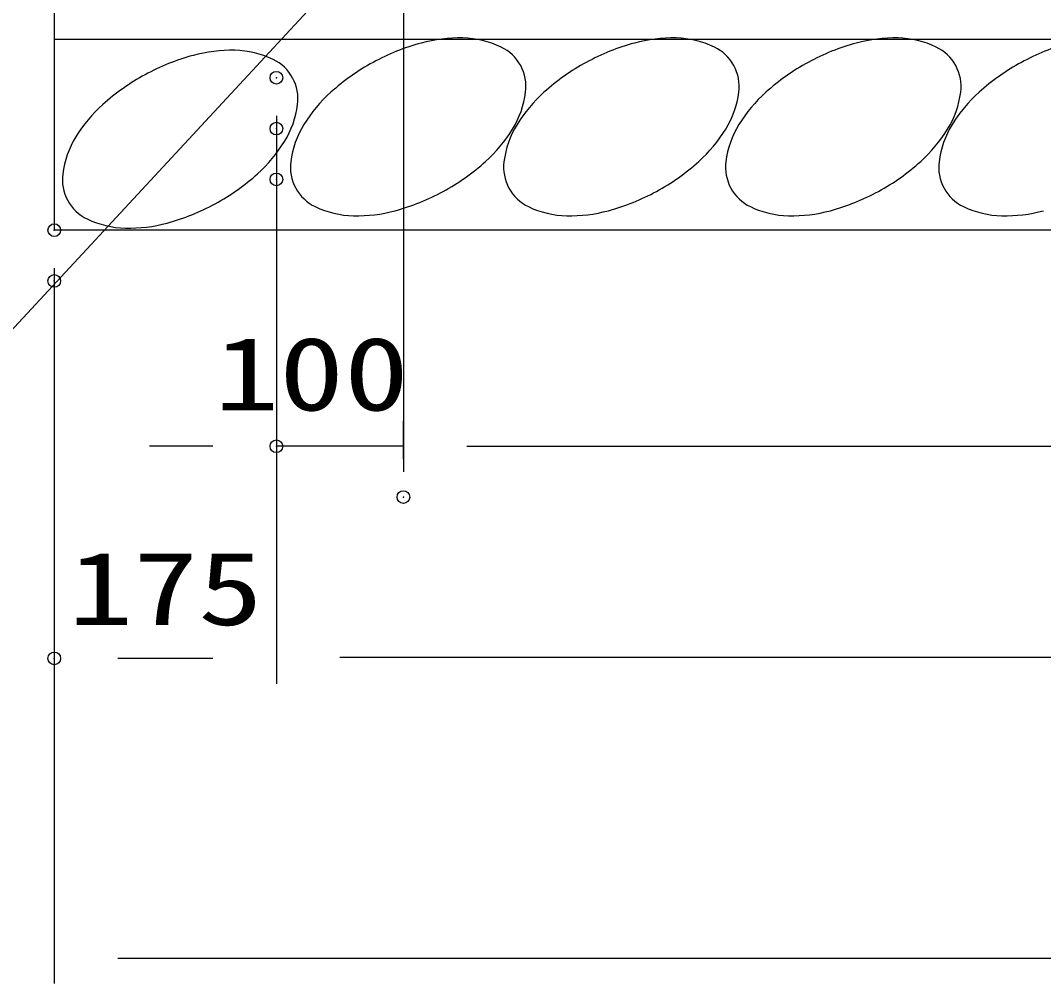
# Model space of a CAD drawing. Units: millimetres, scale not verified. Extents: x -5940 to 5940, y -4200 to 4200.
# Drawn here: x 314 to 1120, y -1848 to -1090 of the extents above; entities that cross this region are included whole.
import ezdxf
from ezdxf.enums import TextEntityAlignment as Align

# ---------------------------------------------------------------- set-up
doc = ezdxf.new("R2010")
doc.units = ezdxf.units.MM
doc.header["$LTSCALE"] = 20
doc.header["$PDMODE"] = 32
doc.header["$PDSIZE"] = 10
for name, color, linetype, lineweight in [('0-1_0', 7, 'Continuous', 25), ('0-2_1', 7, 'Continuous', 25), ('0-3_EXTCNT-L', 4, 'Continuous', 25)]:
    doc.layers.add(name, color=color, linetype=linetype, lineweight=lineweight)
doc.layers.add('0-6_DEFPOINTS', color=7, linetype='Continuous')
doc.styles.add('ＭＳ ゴシック', font='')
doc.styles.get('ＭＳ ゴシック').set_extended_font_data('MS Gothic')

msp = doc.modelspace()

# ---------------------------------------------------------------- linework, layer by layer
at = {"layer": '0-1_0', "color": 1}
for p, q in [((616.08, -659.67), (616.08, -1444.86)), ((516.07, -1164.67), (516.07, -1610.86)), ((516.07, -1204.67), (516.07, -1444.86)), ((516.07, -1244.67), (516.07, -1611.86)), ((341.07, -1284.67), (341.07, -1847.86)), ((341.07, -1324.67), (341.07, -1611.86)), ((616.08, -1434.86), (616.08, -1404.86))]:
    msp.add_line(p, q, dxfattribs=at)
at = {"layer": '0-1_0'}
msp.add_line((-10.36, -1675.82), (633.85, -981.5), dxfattribs=at)
at = {"layer": '0-1_0', "color": 2}
for p, q in [((466.07, -1424.86), (416.07, -1424.86)), ((616.08, -1424.86), (516.07, -1424.86)), ((666.08, -1424.86), (716.08, -1424.86)), ((666.08, -1424.86), (1916.07, -1424.86)), ((466.07, -1591.86), (391.07, -1591.86)), ((566.07, -1590.86), (2016.07, -1590.86)), ((391.07, -1827.86), (2191.07, -1827.86))]:
    msp.add_line(p, q, dxfattribs=at)
at = {"layer": '0-2_1'}
for p, q in [((341.07, -1054.67), (341.07, -1254.67)), ((2241.07, -1104.67), (341.08, -1104.67)), ((2241.07, -1254.67), (341.07, -1254.67))]:
    msp.add_line(p, q, dxfattribs=at)
at = {"layer": '0-3_EXTCNT-L'}
for centre, radius, start, end in [((660.37, -1218.99), 115.68, 88.7385, 105.20457), ((661.3, -1176.81), 73.49, 64.41276, 88.7385), ((828.3, -1218.99), 115.68, 88.7385, 105.20457), ((829.22, -1176.81), 73.49, 64.41276, 88.7385), ((1003.07, -1218.99), 115.68, 88.7385, 105.20457), ((1004, -1176.81), 73.49, 64.41276, 88.7385), ((676.03, -1276.59), 175.38, 105.20457, 118.56194), ((678.17, -1141.59), 34.44, 28.56194, 64.41276), ((843.95, -1276.59), 175.38, 105.20457, 118.56194), ((846.09, -1141.59), 34.44, 28.56194, 64.41276), ((1018.73, -1276.59), 175.38, 105.20457, 118.56194), ((1020.87, -1141.59), 34.44, 28.56194, 64.41276), ((1186.65, -1276.59), 175.38, 105.20457, 118.56194), ((496.42, -1286.31), 175.38, 105.20457, 118.56194), ((480.77, -1228.7), 115.68, 88.7385, 105.20457), ((481.7, -1186.52), 73.49, 64.41276, 88.7385), ((498.56, -1151.3), 34.44, 28.56194, 64.41276), ((676.03, -1276.59), 175.38, 118.56194, 131.91931), ((678.17, -1141.59), 34.44, 352.71112, 28.56194), ((843.95, -1276.59), 175.38, 118.56194, 131.91931), ((846.09, -1141.59), 34.44, 352.71112, 28.56194), ((1018.73, -1276.59), 175.38, 118.56194, 131.91931), ((1020.87, -1141.59), 34.44, 352.71112, 28.56194), ((1186.65, -1276.59), 175.38, 118.56194, 131.91931), ((496.42, -1286.31), 175.38, 118.56194, 131.91931), ((498.56, -1151.3), 34.44, 352.71112, 28.56194), ((636.14, -1232.18), 115.68, 131.91931, 148.38539), ((639.43, -1136.63), 73.49, 328.38539, 352.71112), ((804.07, -1232.18), 115.68, 131.91931, 148.38539), ((807.35, -1136.63), 73.49, 328.38539, 352.71112), ((978.85, -1232.18), 115.68, 131.91931, 148.38539), ((982.13, -1136.63), 73.49, 328.38539, 352.71112), ((1146.77, -1232.18), 115.68, 131.91931, 148.38539), ((456.54, -1241.89), 115.68, 131.91931, 148.38539), ((459.83, -1146.34), 73.49, 328.38539, 352.71112), ((600.22, -1210.06), 73.49, 148.38539, 172.71112), ((603.5, -1114.52), 115.68, 311.91931, 328.38539), ((768.14, -1210.06), 73.49, 148.38539, 172.71112), ((771.43, -1114.52), 115.68, 311.91931, 328.38539), ((942.92, -1210.06), 73.49, 148.38539, 172.71112), ((946.2, -1114.52), 115.68, 311.91931, 328.38539), ((1110.84, -1210.06), 73.49, 148.38539, 172.71112), ((420.61, -1219.77), 73.49, 148.38539, 172.71112), ((423.9, -1124.23), 115.68, 311.91931, 328.38539), ((563.62, -1070.1), 175.38, 298.56194, 311.91931), ((731.54, -1070.1), 175.38, 298.56194, 311.91931), ((906.32, -1070.1), 175.38, 298.56194, 311.91931), ((561.48, -1205.1), 34.44, 172.71112, 208.56194), ((729.4, -1205.1), 34.44, 172.71112, 208.56194), ((904.18, -1205.1), 34.44, 172.71112, 208.56194), ((1072.11, -1205.1), 34.44, 172.71112, 208.56194), ((381.88, -1214.81), 34.44, 172.71112, 208.56194), ((384.02, -1079.81), 175.38, 298.56194, 311.91931), ((561.48, -1205.1), 34.44, 208.56194, 244.41276), ((563.62, -1070.1), 175.38, 285.20457, 298.56194), ((729.4, -1205.1), 34.44, 208.56194, 244.41276), ((731.54, -1070.1), 175.38, 285.20457, 298.56194), ((904.18, -1205.1), 34.44, 208.56194, 244.41276), ((906.32, -1070.1), 175.38, 285.20457, 298.56194), ((1072.11, -1205.1), 34.44, 208.56194, 244.41276), ((381.88, -1214.81), 34.44, 208.56194, 244.41276), ((384.02, -1079.81), 175.38, 285.20457, 298.56194), ((578.35, -1169.88), 73.49, 244.41276, 268.7385), ((579.28, -1127.7), 115.68, 268.7385, 285.20457), ((746.27, -1169.88), 73.49, 244.41276, 268.7385), ((747.2, -1127.7), 115.68, 268.7385, 285.20457), ((921.05, -1169.88), 73.49, 244.41276, 268.7385), ((921.98, -1127.7), 115.68, 268.7385, 285.20457), ((1088.97, -1169.88), 73.49, 244.41276, 268.7385), ((1089.9, -1127.7), 115.68, 268.7385, 285.20457), ((398.74, -1179.59), 73.49, 244.41276, 268.7385), ((399.67, -1137.41), 115.68, 268.7385, 285.20457)]:
    msp.add_arc(centre, radius, start, end, dxfattribs=at)
at = {"layer": '0-6_DEFPOINTS'}
for p in [(516.07, -1134.67), (516.07, -1174.67), (516.07, -1214.67), (341.07, -1254.67), (341.07, -1294.67), (516.07, -1424.86), (616.08, -1464.86), (341.07, -1591.86)]:
    msp.add_point(p, dxfattribs=at)

# ---------------------------------------------------------------- texts
at = {"layer": '0-1_0', "color": 3, "style": 'ＭＳ ゴシック', "width": 1.3}
for s, p in [('100', (467.15, -1413.94)), ('175', (352.07, -1582.97))]:
    msp.add_text(s, height=57.77, dxfattribs=at).set_placement(p, align=Align.BOTTOM_LEFT)

doc.saveas('drawing.dxf')
